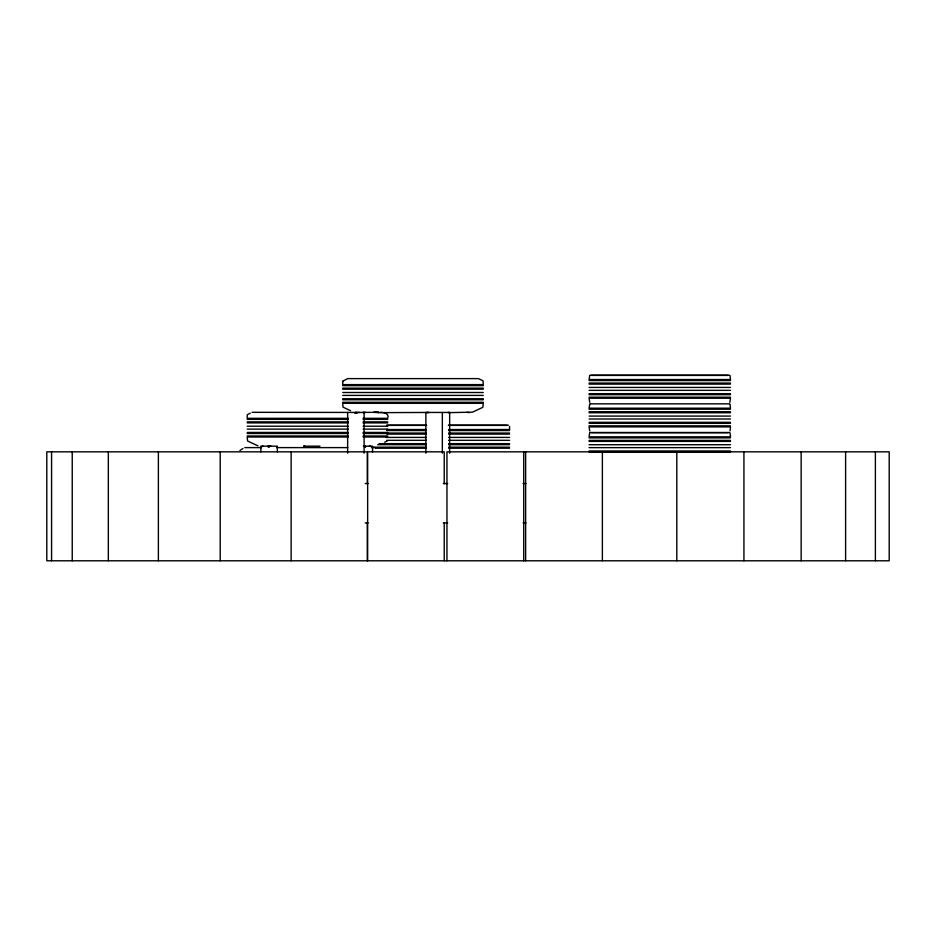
<?xml version="1.0" encoding="UTF-8"?>
<svg xmlns="http://www.w3.org/2000/svg" width="936" height="936" viewBox="0 0 936 936"><rect width="100%" height="100%" fill="white"/><g stroke="black" fill="none" stroke-linecap="round" stroke-linejoin="round"><path stroke-width="1.4" d="M239.944 450.485L242.974 448.484M730.045 430.899L730.478 426.886L589.083 426.886L589.738 431.005M589.738 375.43L589.083 379.548L730.478 379.548L730.045 375.535M589.738 404.071L589.083 408.19L730.478 408.19L730.045 404.176M589.738 432.724L589.083 436.843L730.478 436.843L730.045 432.83M729.834 402.351L730.478 398.233L589.083 398.233L589.738 402.351M304.598 446.156L303.697 446.156M250.216 413.197L247.303 414.683L247.186 418.322L348.356 418.322M384.684 442.131L387.071 441.137M378.741 412.46L373.78 412.32L379.115 412.519M449.444 412.448L448.274 412.448M370.41 446.156L369.252 446.308M378.776 412.647L429.273 412.448M359.576 412.448L357.166 412.448M270.913 446.156L267.953 446.156M448.438 412.647L472.493 412.156L482.847 407.324L483.28 403.311L342.74 403.311L342.997 407.16L350.59 410.705M362.969 412.483L370.469 412.32M363.226 412.448L365.719 412.32M590.265 375.207L729.296 375.207M591.482 375.406L728.079 375.406M589.083 380.578L730.478 380.578M589.083 383.07L730.478 383.07M589.083 384.111L730.478 384.111M342.74 385.655L483.28 385.655M589.083 387.434L730.478 387.434M342.74 388.147L483.28 388.147M342.74 389.189L483.28 389.189M589.083 390.347L730.478 390.347M342.74 392.512L483.28 392.512M589.083 393.67L730.478 393.67M589.083 394.7L730.478 394.7M342.74 395.413L483.28 395.413M589.083 397.192L730.478 397.192M342.74 398.736L483.28 398.736M342.74 399.777L483.28 399.777M342.74 402.269L483.28 402.269M590.265 403.849L729.296 403.849M589.083 409.231L730.478 409.231M589.083 411.723L730.478 411.723M252.065 412.32L364.104 412.448L364.104 453.153M371.569 412.32L378.741 412.32M380.308 412.32C383.573 412.296 389.704 413.455 387.726 418.322L363.074 418.322M442.681 412.448L449.654 412.448L449.654 453.153M355.13 412.589L356.686 412.589L355.586 412.437M355.13 412.717L356.686 412.846M589.083 412.764L730.478 412.764M355.13 412.975L356.686 412.975M355.13 413.115L356.686 413.115M589.083 416.087L730.478 416.087M589.083 418.989L730.478 418.989M247.186 419.363L348.356 419.363M363.074 419.363L387.726 419.363M247.186 421.855L348.356 421.855M363.074 421.855L387.726 421.855M589.083 422.311L730.478 422.311M247.186 422.896L348.356 422.896M363.074 422.896L387.726 422.896M589.083 423.353L730.478 423.353M386.954 425.19L426.418 425.19M448.555 425.19L508.388 425.19M386.498 425.389L426.629 425.389M448.391 425.389L507.172 425.389M589.083 425.845L730.478 425.845M247.186 426.219L348.356 426.219M363.074 426.219L387.726 426.219M247.186 429.121L348.356 429.121M363.074 429.121L387.726 429.121M386.732 429.53L426.36 429.53M448.601 429.53L509.57 429.53L509.57 426.406M386.732 430.56L426.36 430.56M448.601 430.56L509.57 430.56M247.186 432.444L348.356 432.444M363.074 432.444L387.726 432.444M590.265 432.502L729.296 432.502M591.482 432.701L728.079 432.701M386.077 433.052L426.36 433.052M448.601 433.052L509.57 433.052M247.186 433.485L348.356 433.485M363.074 433.485L387.726 433.485M386.732 434.093L426.36 434.093M448.601 434.093L509.57 434.093M247.186 435.977L348.356 435.977M363.074 435.977L387.726 435.977M348.356 437.018L247.186 437.018L247.619 441.031L257.973 445.864M363.074 437.018L387.726 437.018M386.077 437.416L426.36 437.416M448.601 437.416L509.57 437.416M589.083 437.884L730.478 437.884M386.732 440.329L426.36 440.329M448.601 440.329L509.57 440.329M589.083 440.376L730.478 440.376M589.083 441.406L730.478 441.406M379.045 443.652L426.36 443.652M448.601 443.652L509.57 443.652M377.641 444.682L426.36 444.682M448.601 444.682L509.57 444.682M589.083 444.729L730.478 444.729M303.685 446.156L319.972 446.168M363.332 446.156L372.551 446.156L372.551 451.866M364.537 446.425L365.473 446.425L364.549 446.25M364.537 446.554L365.473 446.554M268.141 446.683L269.123 446.753M364.537 446.683L365.473 446.683M268.141 446.823L269.626 446.823M364.537 446.823L365.473 446.823M371.99 447.174L426.36 447.174M448.601 447.174L509.57 447.174M244.834 447.607L261.624 447.607M276.74 447.607L347.782 447.607M371.498 447.607L375.593 447.607M589.083 447.642L730.478 447.642M375.617 448.215L426.36 448.215M448.601 448.215L509.57 448.215M589.083 450.965L730.478 450.965M589.083 452.006L730.478 452.006M365.239 483.561L368.164 483.561M443.336 483.561L447.665 483.561M523.084 483.561L525.985 483.561M365.239 522.92L368.164 522.92M443.336 522.92L447.665 522.92M523.084 522.92L525.985 522.92M364.9 446.296L365.321 446.273M355.645 412.448L356.651 412.612M467.228 412.32L469.334 412.647M262.384 446.168L263.379 446.355M427.284 412.448L428.255 412.647M875.382 451.831L875.382 560.793M845.606 451.831L845.606 560.793M801.157 451.831L801.157 560.793M743.933 451.831L743.933 560.793M676.81 451.831L676.81 560.793M602.375 451.831L602.375 560.793M525.634 451.831L525.634 560.793M523.727 451.831L523.727 560.793M446.952 560.793L446.952 451.831L889.2 451.831L889.2 560.793L46.8 560.793L46.8 451.831L367.31 451.831L367.31 483.795M444.226 483.795L444.226 451.831L367.649 451.831L367.649 560.793M444.226 523.025L444.226 560.793M442.342 453.153L442.342 412.448L425.88 412.448L425.88 453.153M367.31 523.025L367.31 560.793M347.642 412.448L347.642 453.153M291.131 451.831L291.131 560.793M277.325 451.866L277.325 446.156L260.863 446.156L260.863 451.866M220.206 451.831L220.206 560.793M158.383 451.831L158.383 560.793M108.342 451.831L108.342 560.793M72.236 451.831L72.236 560.793M51.574 451.831L51.574 560.793M342.775 381.233L342.74 384.614L483.28 384.614L483.023 380.765L478.39 378.612L347.63 378.612L342.775 381.233"/></g></svg>
